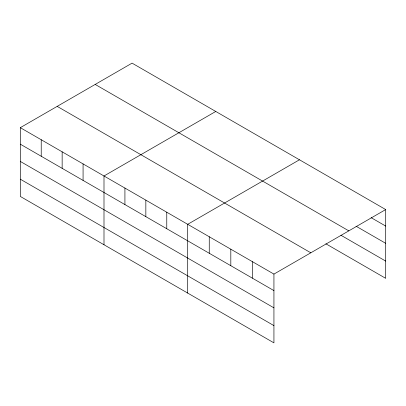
<?xml version="1.0" encoding="UTF-8"?>
<svg xmlns="http://www.w3.org/2000/svg" width="406" height="406" viewBox="0 0 406 406"><rect width="100%" height="100%" fill="white"/><g stroke="black" fill="none" stroke-linecap="round" stroke-linejoin="round"><path stroke-width="0.61" d="M20.3 127.667L273.933 274.096L273.933 342.862L20.3 196.433L20.3 127.667L132.067 63.138L385.7 209.567L385.7 278.333L325.876 243.793M215.769 111.457L103.997 175.986L103.997 244.752M299.466 159.781L187.699 224.31L187.699 293.076M273.933 274.096L385.7 209.567M371.15 217.672L385.7 226.076M356.057 226.208L385.7 243.321M95.187 84.433L348.815 230.862M340.964 235.262L385.7 261.088M57.185 106.372L310.813 252.801M20.3 144.171L273.933 290.605M20.3 161.415L273.933 307.849M20.3 179.188L273.933 325.617M252.375 261.652L252.375 278.156M230.816 249.203L230.816 265.712M209.257 236.759L209.257 253.263M166.77 212.231L166.77 228.735M145.845 200.148L145.845 216.657M124.921 188.069L124.921 204.573M83.073 163.907L83.073 180.416M62.148 151.829L62.148 168.333M41.224 139.745L41.224 156.254"/></g></svg>
